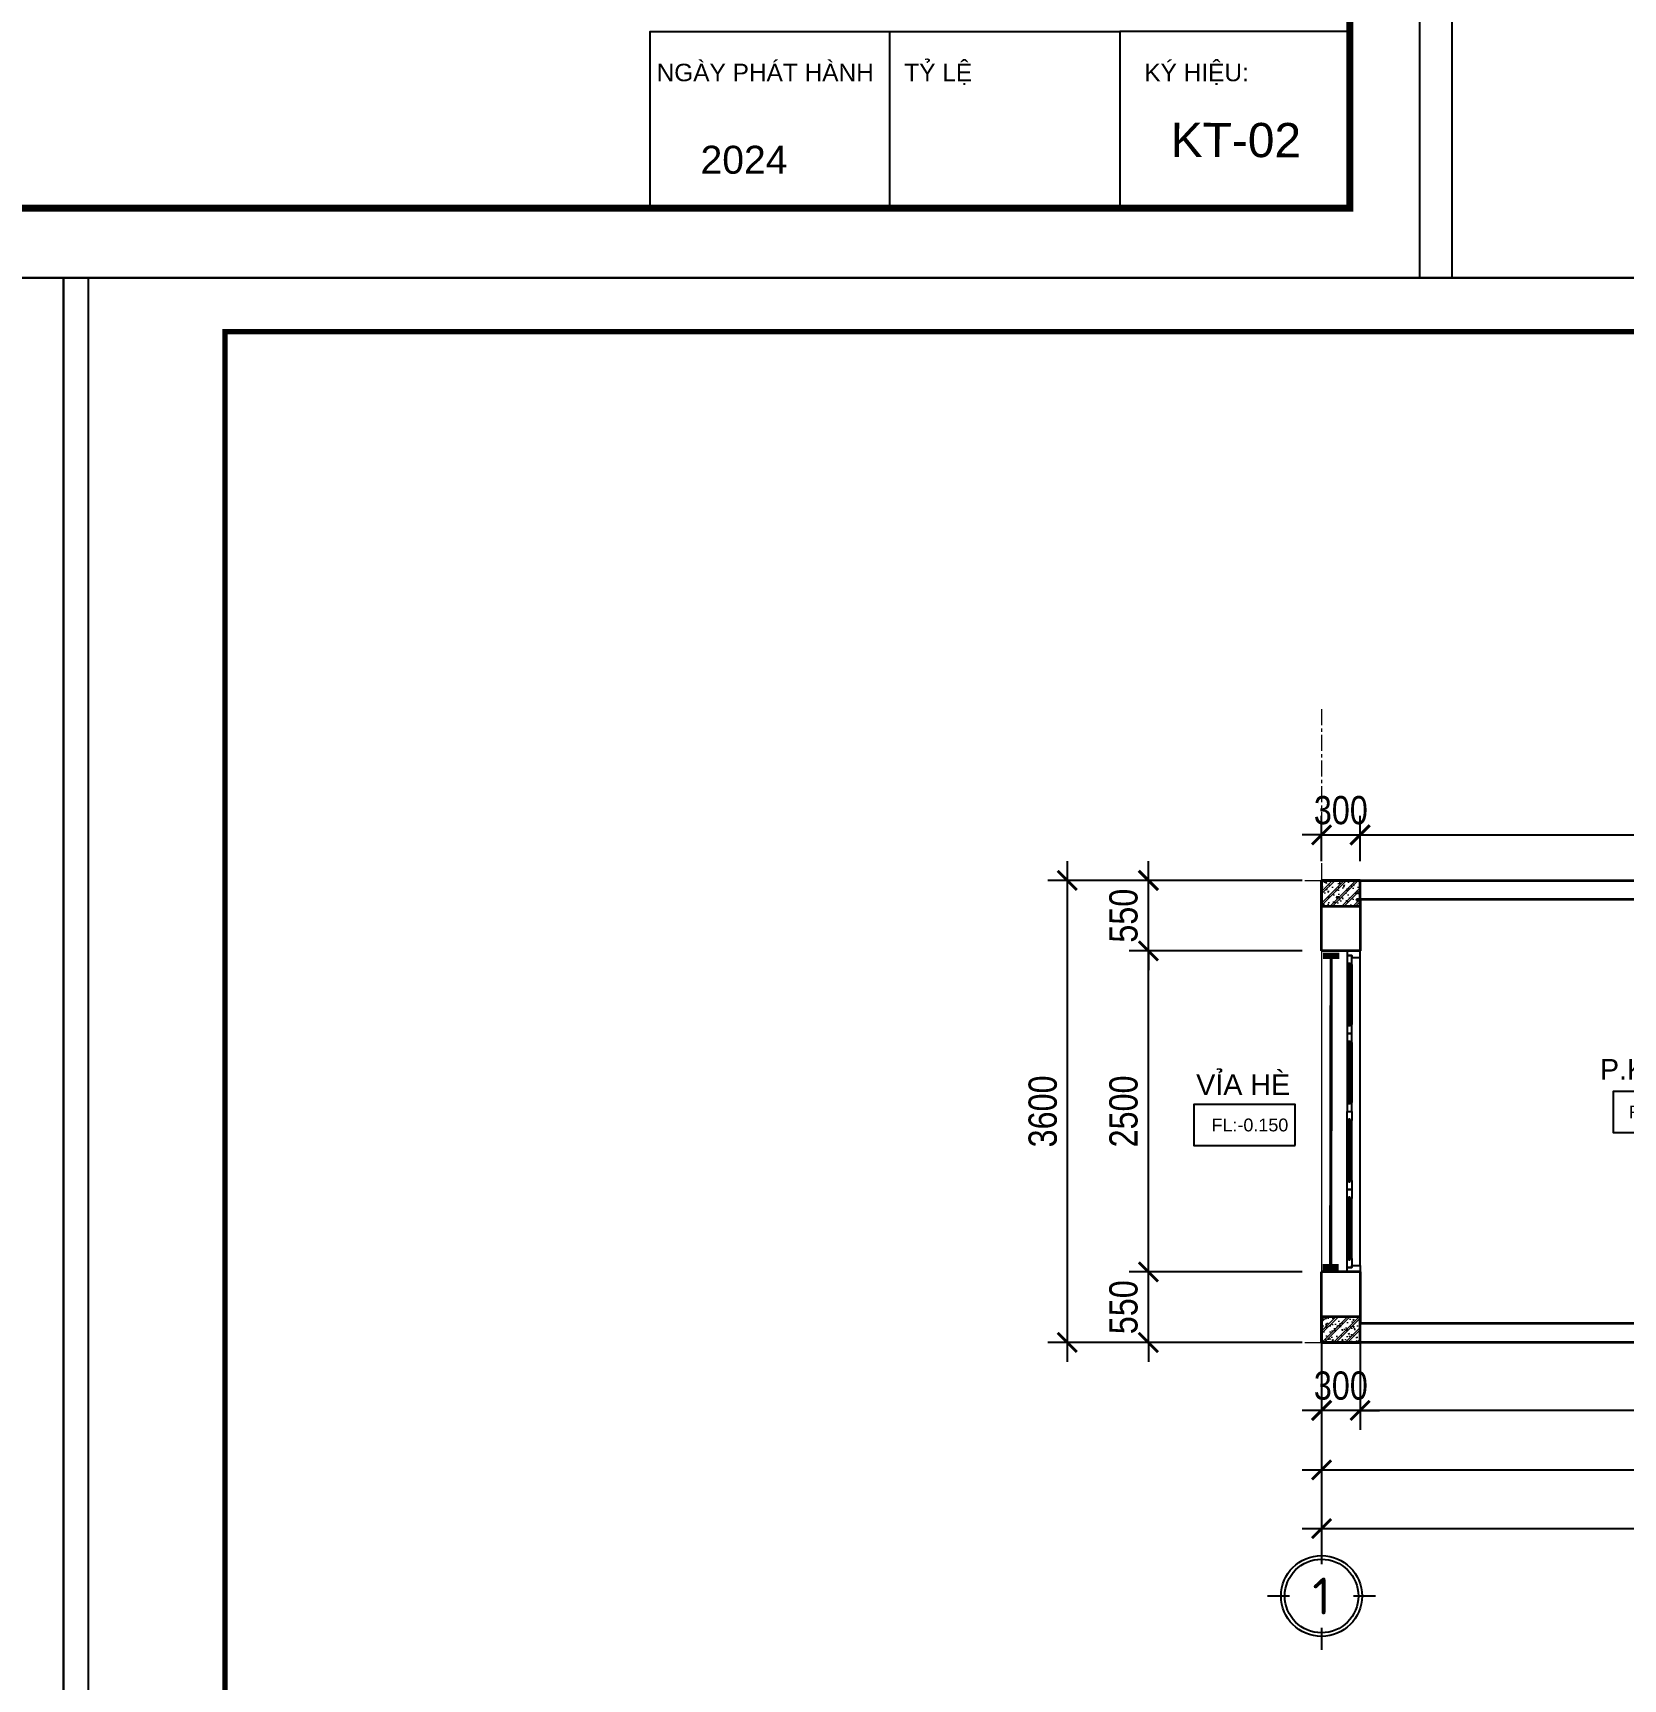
# Model space of a CAD drawing. Header units: inches. Extents: x 236662 to 497023, y -248575 to 81795.
# Drawn here: x 317424 to 329811, y -14415 to -1591 of the extents above; entities that cross this region are included whole.
import ezdxf
from ezdxf.enums import TextEntityAlignment as Align

# ---------------------------------------------------------------- set-up
doc = ezdxf.new("R2010")
doc.units = ezdxf.units.IN
doc.header["$LTSCALE"] = 10
doc.header["$MEASUREMENT"] = 0
doc.linetypes.add('CENTER', pattern=[2, 1.25, -0.25, 0.25, -0.25])
doc.linetypes.add('DASHED2', pattern=[0.375, 0.25, -0.125])
for name, color, linetype in [('01. HP_TEXT', 9, 'Continuous'), ('04. HP_CUA', 153, 'Continuous'), ('07. HP_KY HIEU @ 1', 43, 'Continuous'), ('08. HP_DIM', 118, 'Continuous'), ('TEXT', 2, 'Continuous')]:
    doc.layers.add(name, color=color, linetype=linetype)
for name, color, linetype, lineweight in [('02. HP_BE TONG', 1, 'Continuous', 35), ('03. HP_TUONG', 2, 'Continuous', 35), ('05. HP_TRUC', 251, 'CENTER', 5), ('06. HP_THAY 1', 134, 'Continuous', 15), ('06. HP_THAY 2', 147, 'Continuous', 13), ('09_HP_HATCH', 8, 'Continuous', 5)]:
    doc.layers.add(name, color=color, linetype=linetype, lineweight=lineweight)
doc.layers.add('Tpl_Bound', color=1, linetype='Continuous', plot=False)
doc.styles.add('BAOANNOTE', font='arial.ttf', dxfattribs={"width": 0.8})
doc.styles.add('ISOCP50', font='isocpeur.ttf')
doc.styles.get("Standard").update_dxf_attribs({"font": 'arial.ttf'})
doc.styles.add('TA1', font='arial.ttf')
doc.styles.add('TEXT (none)', font='arial.ttf')
doc.styles.add('text2', font='VHELVCN.TTF')
doc.dimstyles.new('AL-100', dxfattribs={"dimtxt": 220, "dimasz": 150, "dimexe": 150, "dimexo": 150, "dimgap": 80, "dimtad": 1, "dimdec": 0, "dimzin": 9, "dimtxsty": 'text2', "dimblk": 'ARCHTICK', "dimcen": 1, "dimdle": 150, "dimclrd": 256, "dimclre": 256, "dimclrt": 7, "dimadec": 0, "dimazin": 0, "dimtfac": 1, "dimtdec": 0, "dimtix": 1, "dimtmove": 2, "dimatfit": 3, "dimldrblk": 'ARCHTICK', "dimfxl": 1, "dimtolj": 1, "dimtzin": 0, "dimlwd": -1, "dimlwe": -1, "dimarcsym": 0})

# ---------------------------------------------------------------- blocks, each defined once
blk = doc.blocks.new('KHUNG TEN A-3')
at = {"layer": '01. HP_TEXT'}
for points in [[(365, 5), (365, 17.61), (398.56, 17.61), (398.56, 5)], [(398.56, 5), (382.12, 5), (382.12, 17.61), (398.56, 17.61)], [(398.56, 5), (415, 5), (415, 17.61), (398.56, 17.61)]]:
    blk.add_lwpolyline(points, close=True, dxfattribs=at)
at = {"layer": '02. HP_BE TONG', "color": 1, "const_width": 0.5}
blk.add_lwpolyline([(15, 5), (415, 5), (415, 292), (15, 292)], close=True, dxfattribs=at)
at = {"layer": '06. HP_THAY 1'}
blk.add_lwpolyline([(0, 297), (420, 297), (420, 0), (0, 0)], close=True, dxfattribs=at)
at = {"layer": 'Defpoints'}
blk.add_lwpolyline([(0, 0), (420, 0), (420, 297), (0, 297)], close=True, dxfattribs=at)
at = {"layer": '01. HP_TEXT', "color": 7, "style": 'TA1'}
for s, height, p in [('NGÀY PHÁT HÀNH', 1.25, (365.46, 14.06)), ('TỶ LỆ', 1.25, (383.16, 14.06)), ('KÝ HIỆU:', 1.25, (400.31, 14.06)), ('2024', 2, (368.6, 7.45))]:
    blk.add_text(s, height=height, dxfattribs=at).set_placement(p)
blk = doc.blocks.new('_ArchTick')
at = {"color": 0, "linetype": 'ByBlock', "const_width": 0.15}
blk.add_lwpolyline([(-0.5, -0.5), (0.5, 0.5)], dxfattribs=at)
blk = doc.blocks.new('*D915')
at = {"layer": '08. HP_DIM', "transparency": 16777216}
for p, q in [((327462, -11943), (327462, -13392)), ((342462, -11943), (342462, -13392)), ((327312, -13242), (342612, -13242))]:
    blk.add_line(p, q, dxfattribs=at)
at = {"layer": 'Defpoints', "color": 0, "transparency": 16777216}
for p in [(327462, -11793), (342462, -11793), (342462, -13242)]:
    blk.add_point(p, dxfattribs=at)
at = {"layer": '08. HP_DIM', "transparency": 16777216, "xscale": 150, "yscale": 150, "zscale": 150, "rotation": 180}
blk.add_blockref('_ArchTick', (327462, -13242), dxfattribs=at)
at = {"layer": '08. HP_DIM', "transparency": 16777216, "xscale": 150, "yscale": 150, "zscale": 150}
blk.add_blockref('_ArchTick', (342462, -13242), dxfattribs=at)
at = {"layer": '08. HP_DIM', "color": 7, "transparency": 16777216, "insert": (334462, -13050), "char_height": 220, "attachment_point": 5, "style": 'text2'}
blk.add_mtext('\\A1;15000', dxfattribs=at)
blk = doc.blocks.new('Level mark - Plan 2')
blk.add_lwpolyline([(12.53, 0.4), (12.53, 3.6), (4.64, 3.6), (4.64, 0.4)], close=True)
at = {"style": 'BAOANNOTE', "flags": 8}
blk.add_attdef('FL%%P0.000', text='', height=2, dxfattribs=at).set_placement((9, 2), align=Align.MIDDLE_CENTER)
blk = doc.blocks.new('grid test1')
at = {"ltscale": 20}
for p, q in [((0, 440), (0, 260)), ((-260, 0), (-440, 0)), ((440, 0), (260, 0)), ((0, -260), (0, -440))]:
    blk.add_line(p, q, dxfattribs=at)
at = {"color": 251, "ltscale": 20, "true_color": 0x636466}
for radius in [330, 300]:
    blk.add_circle((0, 0), radius, dxfattribs=at)
at = {"layer": '01. HP_TEXT', "color": 2, "ltscale": 20, "true_color": 0xf1eb1f, "style": 'ISOCP50'}
blk.add_attdef('GRID', text='', height=300, dxfattribs=at).set_placement((-37, 0), align=Align.MIDDLE_CENTER)
blk = doc.blocks.new('zcsadsdasd3')
at = {"layer": '05. HP_TRUC', "ltscale": 10}
for p, q in [((-15000, 4933), (-15000, -1554)), ((-15930, 3600), (1239, 3600)), ((-15930, 0), (1239, 0))]:
    blk.add_line(p, q, dxfattribs=at)
at = {"layer": '07. HP_KY HIEU @ 1', "ltscale": 20}
ref = blk.add_blockref('grid test1', (-15000, -1975), dxfattribs=dict(at, xscale=0.9555000001564621, yscale=0.9555000001564621, zscale=0.9555000001564621))
ref.add_attrib('GRID', '1', dxfattribs={"layer": 'TEXT', "ltscale": 20, "height": 287, "style": 'ISOCP50'}).set_placement((-15000, -1975), align=Align.MIDDLE_CENTER)
blk = doc.blocks.new('*D897')
at = {"layer": '08. HP_DIM', "transparency": 16777216}
for p, q in [((327762, -11743), (327762, -12472)), ((332812, -11793), (332812, -12472)), ((332962, -12322), (327612, -12322))]:
    blk.add_line(p, q, dxfattribs=at)
at = {"layer": 'Defpoints', "color": 0, "transparency": 16777216}
for p in [(327762, -11593, 6), (332812, -11643, 6), (327762, -12322)]:
    blk.add_point(p, dxfattribs=at)
at = {"layer": '08. HP_DIM', "transparency": 16777216, "xscale": 150, "yscale": 150, "zscale": 150, "rotation": 180}
blk.add_blockref('_ArchTick', (327762, -12322), dxfattribs=at)
at = {"layer": '08. HP_DIM', "transparency": 16777216, "xscale": 150, "yscale": 150, "zscale": 150}
blk.add_blockref('_ArchTick', (332812, -12322), dxfattribs=at)
at = {"layer": '08. HP_DIM', "color": 7, "transparency": 16777216, "insert": (330287, -12130), "char_height": 220, "attachment_point": 5, "style": 'text2'}
blk.add_mtext('\\A1;5050', dxfattribs=at)
blk = doc.blocks.new('*D898')
at = {"layer": '08. HP_DIM', "transparency": 16777216}
for p, q in [((327462, -11743), (327462, -12472)), ((327762, -11743), (327762, -12472)), ((327462, -12322), (327312, -12322)), ((327762, -12322), (327462, -12322)), ((327762, -12322), (327912, -12322))]:
    blk.add_line(p, q, dxfattribs=at)
at = {"layer": 'Defpoints', "color": 0, "transparency": 16777216}
for p in [(327462, -11593, 6), (327762, -11593, 6), (327462, -12322)]:
    blk.add_point(p, dxfattribs=at)
at = {"layer": '08. HP_DIM', "transparency": 16777216, "xscale": 150, "yscale": 150, "zscale": 150}
blk.add_blockref('_ArchTick', (327462, -12322), dxfattribs=at)
at = {"layer": '08. HP_DIM', "transparency": 16777216, "xscale": 150, "yscale": 150, "zscale": 150, "rotation": 180}
blk.add_blockref('_ArchTick', (327762, -12322), dxfattribs=at)
at = {"layer": '08. HP_DIM', "color": 7, "transparency": 16777216, "insert": (327612, -12130), "char_height": 220, "attachment_point": 5, "style": 'text2'}
blk.add_mtext('\\A1;300', dxfattribs=at)
blk = doc.blocks.new('*D1343')
at = {"layer": '08. HP_DIM', "transparency": 16777216}
for p, q in [((-15000, -3756), (-15000, -4742)), ((-9550, -3756), (-9550, -4742)), ((-15150, -4592), (-9400, -4592))]:
    blk.add_line(p, q, dxfattribs=at)
at = {"layer": 'Defpoints', "color": 0, "transparency": 16777216}
for p in [(-15000, -3606), (-9550, -3606), (-9550, -4592)]:
    blk.add_point(p, dxfattribs=at)
at = {"layer": '08. HP_DIM', "transparency": 16777216, "xscale": 150, "yscale": 150, "zscale": 150, "rotation": 180}
blk.add_blockref('_ArchTick', (-15000, -4592), dxfattribs=at)
at = {"layer": '08. HP_DIM', "transparency": 16777216, "xscale": 150, "yscale": 150, "zscale": 150}
blk.add_blockref('_ArchTick', (-9550, -4592), dxfattribs=at)
at = {"layer": '08. HP_DIM', "color": 7, "transparency": 16777216, "insert": (-12275, -4402), "char_height": 220, "attachment_point": 5, "style": 'text2'}
blk.add_mtext('\\A1;5450', dxfattribs=at)
blk = doc.blocks.new('*D1346')
at = {"layer": '08. HP_DIM', "transparency": 16777216}
for p, q in [((-15000, -3750), (-15000, -5199)), ((0, -3750), (0, -5199)), ((-15150, -5049), (150, -5049))]:
    blk.add_line(p, q, dxfattribs=at)
at = {"layer": 'Defpoints', "color": 0, "transparency": 16777216}
for p in [(-15000, -3600), (0, -3600), (0, -5049)]:
    blk.add_point(p, dxfattribs=at)
at = {"layer": '08. HP_DIM', "transparency": 16777216, "xscale": 150, "yscale": 150, "zscale": 150, "rotation": 180}
blk.add_blockref('_ArchTick', (-15000, -5049), dxfattribs=at)
at = {"layer": '08. HP_DIM', "transparency": 16777216, "xscale": 150, "yscale": 150, "zscale": 150}
blk.add_blockref('_ArchTick', (0, -5049), dxfattribs=at)
at = {"layer": '08. HP_DIM', "color": 7, "transparency": 16777216, "insert": (-8000, -4857), "char_height": 220, "attachment_point": 5, "style": 'text2'}
blk.add_mtext('\\A1;15000', dxfattribs=at)
blk = doc.blocks.new('COT')
at = {"layer": '09_HP_HATCH'}
h = blk.add_hatch(dxfattribs=at)
h.set_pattern_fill('CHAU-01', color=256, scale=15, pattern_type=2)
h.set_pattern_definition([(50, (-55276.965, -37444.2), (107.58903, -9.41282), [11.25, -123.75]), (355, (-55276.97, -37444.2), (-20.8127, 112.82882), [9, -99]), (100.4514, (-55268, -37444.99), (86.7764, 103.41593), [9.56103, -105.17132]), (46.1842, (-55276.97, -37414.2), (160.08616, -24.82785), [16.875, -185.625]), (96.6356, (-55263.62, -37416.27), (140.1994, 146.11768), [14.34154, -157.75695]), (351.1842, (-55276.97, -37414.2), (140.1993, 146.1178), [13.5, -148.5]), (21, (-55261.965, -37421.7), (89.53606, -60.39283), [11.25, -123.75]), (326, (-55261.97, -37421.7), (36.4973, 108.7725), [9, -99]), (71.4514, (-55254.5, -37426.73), (126.0334, 48.37957), [9.56103, -105.17132]), (37.5, (-55276.965, -37444.2), (1.823978, 49.934078), [0, -97.8, 0, -100.5, 0, -99.375]), (7.5, (-55276.965, -37444.2), (39.46043, 59.161757), [0, -57.3, 0, -95.55, 0, -37.875]), (327.5, (-55310.415, -37444.2), (80.073365, -3.38323), [0, -37.5, 0, -117, 0, -155.25]), (317.5, (-55325.415, -37444.2), (87.477925, 15.01575), [0, -48.75, 0, -77.7, 0, -110.25]), (45, (-55276.965, -37444.2), (-45.07806, 45.07806), []), (45, (-55276.965, -37425.827), (-45.07806, 45.07806), [])])
h.paths.add_polyline_path([(0, -200), (300, -200), (300, 0), (0, 0)])
at = {"layer": '02. HP_BE TONG'}
blk.add_lwpolyline([(0, -200), (300, -200), (300, 0), (0, 0)], close=True, dxfattribs=at)
blk = doc.blocks.new('ádasdwdczxzc')
at = {"layer": '03. HP_TUONG'}
for p in [(-15000, 3600), (-15000, 200)]:
    blk.add_blockref('COT', p, dxfattribs=at)
blk = doc.blocks.new('*D1347')
at = {"layer": '08. HP_DIM', "transparency": 16777216}
for p, q in [((-16981, 150), (-16981, -3750)), ((-15150, 0), (-17131, 0)), ((-15150, -3600), (-17131, -3600))]:
    blk.add_line(p, q, dxfattribs=at)
at = {"layer": 'Defpoints', "color": 0, "transparency": 16777216}
for p in [(-15000, 0, 6), (-16981, -3600), (-15000, -3600, 6)]:
    blk.add_point(p, dxfattribs=at)
at = {"layer": '08. HP_DIM', "transparency": 16777216, "xscale": 150, "yscale": 150, "zscale": 150}
for p, rotation in [((-16981, 0), 90), ((-16981, -3600), 270)]:
    blk.add_blockref('_ArchTick', p, dxfattribs=dict(at, rotation=rotation))
at = {"layer": '08. HP_DIM', "color": 7, "transparency": 16777216, "insert": (-17171, -1800), "char_height": 220, "attachment_point": 5, "rotation": 90, "style": 'text2'}
blk.add_mtext('\\A1;3600', dxfattribs=at)
blk = doc.blocks.new('*U284')
for p, q in [((50, 0), (2450, 0)), ((105, 100), (572.5, 100)), ((105, 65), (572.5, 65)), ((712.5, 100), (1180, 100)), ((712.5, 65), (1180, 65)), ((1787.5, 100), (1320, 100)), ((1787.5, 65), (1320, 65)), ((2395, 100), (1927.5, 100)), ((2395, 65), (1927.5, 65))]:
    blk.add_line(p, q)
for points in [[(50, 65), (50, 0), (0, 0), (0, 100), (35, 100), (35, 65)], [(95, 78.5), (105, 78.5), (105, 65), (35, 65), (35, 100), (105, 100), (105, 86.5), (95, 86.5)], [(642.5, 65), (572.5, 65), (572.5, 78.5), (582.5, 78.5), (582.5, 86.5), (572.5, 86.5), (572.5, 100), (642.5, 100)], [(702.5, 78.5), (712.5, 78.5), (712.5, 65), (642.5, 65), (642.5, 100), (712.5, 100), (712.5, 86.5), (702.5, 86.5)], [(1250, 65), (1180, 65), (1180, 78.5), (1190, 78.5), (1190, 86.5), (1180, 86.5), (1180, 100), (1250, 100)], [(1250, 65), (1320, 65), (1320, 78.5), (1310, 78.5), (1310, 86.5), (1320, 86.5), (1320, 100), (1250, 100)], [(1797.5, 78.5), (1787.5, 78.5), (1787.5, 65), (1857.5, 65), (1857.5, 100), (1787.5, 100), (1787.5, 86.5), (1797.5, 86.5)], [(1857.5, 65), (1927.5, 65), (1927.5, 78.5), (1917.5, 78.5), (1917.5, 86.5), (1927.5, 86.5), (1927.5, 100), (1857.5, 100)], [(2405, 78.5), (2395, 78.5), (2395, 65), (2465, 65), (2465, 100), (2395, 100), (2395, 86.5), (2405, 86.5)], [(2450, 65), (2450, 0), (2500, 0), (2500, 100), (2465, 100), (2465, 65)]]:
    blk.add_lwpolyline(points, close=True)
at = {"color": 8}
for points in [[(95, 86.5), (95, 78.5), (582.5, 78.5), (582.5, 86.5)], [(702.5, 86.5), (702.5, 78.5), (1190, 78.5), (1190, 86.5)], [(1797.5, 86.5), (1797.5, 78.5), (1310, 78.5), (1310, 86.5)], [(2405, 86.5), (2405, 78.5), (1917.5, 78.5), (1917.5, 86.5)]]:
    blk.add_lwpolyline(points, close=True, dxfattribs=at)
blk = doc.blocks.new('CUATNAG1')
at = {"layer": '04. HP_CUA', "const_width": 25}
for points in [[(-14975, 3000), (-14875, 3000), (-14875, 3025), (-14975, 3025)], [(-14979, 575), (-14879, 575), (-14879, 600), (-14979, 600)]]:
    blk.add_lwpolyline(points, close=True, dxfattribs=at)
at = {"layer": '04. HP_CUA', "linetype": 'DASHED2', "ltscale": 50, "const_width": 25}
blk.add_lwpolyline([(-14925, 3000), (-14929, 600)], dxfattribs=at)
at = {"layer": '04. HP_CUA', "rotation": 90}
blk.add_blockref('*U284', (-14700, 550), dxfattribs=at)
blk = doc.blocks.new('*D980')
at = {"layer": '08. HP_DIM', "transparency": 16777216}
for p, q in [((326113, -11243), (326113, -11093)), ((327312, -11243), (325963, -11243)), ((326113, -11793), (326113, -11243)), ((327312, -11793), (325963, -11793)), ((326113, -11793), (326113, -11943))]:
    blk.add_line(p, q, dxfattribs=at)
at = {"layer": 'Defpoints', "color": 0, "transparency": 16777216}
for p in [(326113, -11243), (327462, -11243, -312), (327462, -11793, -312)]:
    blk.add_point(p, dxfattribs=at)
at = {"layer": '08. HP_DIM', "transparency": 16777216, "xscale": 150, "yscale": 150, "zscale": 150}
for p, rotation in [((326113, -11243), 270), ((326113, -11793), 90)]:
    blk.add_blockref('_ArchTick', p, dxfattribs=dict(at, rotation=rotation))
at = {"layer": '08. HP_DIM', "color": 7, "transparency": 16777216, "insert": (325920, -11518), "char_height": 220, "attachment_point": 5, "rotation": 90, "style": 'text2'}
blk.add_mtext('\\A1;550', dxfattribs=at)
blk = doc.blocks.new('*D981')
at = {"layer": '08. HP_DIM', "transparency": 16777216}
for p, q in [((326113, -11393), (326113, -8593)), ((327312, -8743), (325963, -8743)), ((327312, -11243), (325963, -11243))]:
    blk.add_line(p, q, dxfattribs=at)
at = {"layer": 'Defpoints', "color": 0, "transparency": 16777216}
for p in [(326113, -8743), (327462, -8743, -312), (327462, -11243, -312)]:
    blk.add_point(p, dxfattribs=at)
at = {"layer": '08. HP_DIM', "transparency": 16777216, "xscale": 150, "yscale": 150, "zscale": 150}
for p, rotation in [((326113, -8743), 90), ((326113, -11243), 270)]:
    blk.add_blockref('_ArchTick', p, dxfattribs=dict(at, rotation=rotation))
at = {"layer": '08. HP_DIM', "color": 7, "transparency": 16777216, "insert": (325920, -9993), "char_height": 220, "attachment_point": 5, "rotation": 90, "style": 'text2'}
blk.add_mtext('\\A1;2500', dxfattribs=at)
blk = doc.blocks.new('*D982')
at = {"layer": '08. HP_DIM', "transparency": 16777216}
for p, q in [((326113, -8193), (326113, -8043)), ((327312, -8193), (325963, -8193)), ((326113, -8743), (326113, -8193)), ((327312, -8743), (325963, -8743)), ((326113, -8743), (326113, -8893))]:
    blk.add_line(p, q, dxfattribs=at)
at = {"layer": 'Defpoints', "color": 0, "transparency": 16777216}
for p in [(326113, -8193), (327462, -8193, -312), (327462, -8743, -312)]:
    blk.add_point(p, dxfattribs=at)
at = {"layer": '08. HP_DIM', "transparency": 16777216, "xscale": 150, "yscale": 150, "zscale": 150}
for p, rotation in [((326113, -8193), 270), ((326113, -8743), 90)]:
    blk.add_blockref('_ArchTick', p, dxfattribs=dict(at, rotation=rotation))
at = {"layer": '08. HP_DIM', "color": 7, "transparency": 16777216, "insert": (325920, -8468), "char_height": 220, "attachment_point": 5, "rotation": 90, "style": 'text2'}
blk.add_mtext('\\A1;550', dxfattribs=at)
blk = doc.blocks.new('*D983')
at = {"layer": '08. HP_DIM', "transparency": 16777216}
for p, q in [((327462, -8043), (327462, -7689)), ((327762, -8043), (327762, -7689)), ((327462, -7839), (327312, -7839)), ((327462, -7839), (327762, -7839)), ((327762, -7839), (327912, -7839))]:
    blk.add_line(p, q, dxfattribs=at)
at = {"layer": 'Defpoints', "color": 0, "transparency": 16777216}
for p in [(327762, -7839), (327462, -8193, -312), (327762, -8193, -312)]:
    blk.add_point(p, dxfattribs=at)
at = {"layer": '08. HP_DIM', "transparency": 16777216, "xscale": 150, "yscale": 150, "zscale": 150}
blk.add_blockref('_ArchTick', (327462, -7839), dxfattribs=at)
at = {"layer": '08. HP_DIM', "transparency": 16777216, "xscale": 150, "yscale": 150, "zscale": 150, "rotation": 180}
blk.add_blockref('_ArchTick', (327762, -7839), dxfattribs=at)
at = {"layer": '08. HP_DIM', "color": 7, "transparency": 16777216, "insert": (327612, -7647), "char_height": 220, "attachment_point": 5, "style": 'text2'}
blk.add_mtext('\\A1;300', dxfattribs=at)
blk = doc.blocks.new('*D984')
at = {"layer": '08. HP_DIM', "transparency": 16777216}
for p, q in [((327762, -8043), (327762, -7689)), ((332812, -8193), (332812, -7689)), ((327612, -7839), (332962, -7839))]:
    blk.add_line(p, q, dxfattribs=at)
at = {"layer": 'Defpoints', "color": 0, "transparency": 16777216}
for p in [(332812, -7839), (327762, -8193, -312), (332812, -8343, -312)]:
    blk.add_point(p, dxfattribs=at)
at = {"layer": '08. HP_DIM', "transparency": 16777216, "xscale": 150, "yscale": 150, "zscale": 150, "rotation": 180}
blk.add_blockref('_ArchTick', (327762, -7839), dxfattribs=at)
at = {"layer": '08. HP_DIM', "transparency": 16777216, "xscale": 150, "yscale": 150, "zscale": 150}
blk.add_blockref('_ArchTick', (332812, -7839), dxfattribs=at)
at = {"layer": '08. HP_DIM', "color": 7, "transparency": 16777216, "insert": (330287, -7647), "char_height": 220, "attachment_point": 5, "style": 'text2'}
blk.add_mtext('\\A1;5050', dxfattribs=at)
blk = doc.blocks.new('mb tang 1')
at = {"layer": '03. HP_TUONG'}
for p, q in [((-14700, -550), (-15000, -550)), ((-14700, -3050), (-15000, -3050))]:
    blk.add_line(p, q, dxfattribs=at)
for points in [[(-15000, -550), (-15000, 0), (0, 0), (0, -3600), (-15000, -3600), (-15000, -3050)], [(-14700, -3050), (-14700, -3450), (-150, -3450), (-150, -150), (-14700, -150), (-14700, -550)]]:
    blk.add_lwpolyline(points, dxfattribs=at)
at = {"layer": '06. HP_THAY 2'}
blk.add_lwpolyline([(-14700, -550), (-15000, -550), (-15000, -3050), (-14700, -3050)], close=True, dxfattribs=at)
ref = blk.add_blockref('Level mark - Plan 2', (-13193.3, -2003.9), dxfattribs=dict(xscale=100, yscale=100, zscale=100))
ref.add_attrib('FL%%P0.000', 'FL:%%P0.000', dxfattribs={"height": 100, "style": 'BAOANNOTE'}).set_placement((-12293.3, -1803.9), align=Align.MIDDLE_CENTER)
at = {"layer": '08. HP_DIM'}
blk.add_blockref('ádasdwdczxzc', (0, -3600), dxfattribs=at)
at = {"layer": '01. HP_TEXT', "style": 'TEXT (none)'}
blk.add_text('P.KHÁCH ', height=159.88, dxfattribs=at).set_placement((-12831.3, -1551.7))
at = {"layer": '08. HP_DIM'}
dim = blk.add_linear_dim(base=(-16981.5, -3600, -6.3), p1=(-15000, 0), p2=(-15000, -3600), angle=90, dimstyle='AL-100', dxfattribs=at)
dim.commit()
dim.dimension.update_dxf_attribs({"geometry": '*D1347', "text_midpoint": (-17171.5, -1800, -6.3)})
dim = blk.add_linear_dim(base=(0, -5049.1), p1=(-15000, -3600), p2=(0, -3600), dimstyle='AL-100', dxfattribs=at)
dim.commit()
dim.dimension.update_dxf_attribs({"geometry": '*D1346', "text_midpoint": (-8000, -4856.8), "dimtype": 160})
dim = blk.add_linear_dim(base=(-9550, -4592.1), p1=(-15000, -3605.9), p2=(-9550, -3605.9), dimstyle='AL-100', dxfattribs=at)
dim.commit()
dim.dimension.update_dxf_attribs({"geometry": '*D1343', "text_midpoint": (-12275, -4402.1)})

msp = doc.modelspace()

# ---------------------------------------------------------------- linework, layer by layer
at = {"layer": 'Tpl_Bound', "color": 1}
for points in [[(282444.6, -3500.1), (282444.6, 28874.9), (328476.9, 28874.9), (328476.9, -3500.1)], [(282444.6, -28403.8), (282444.6, -3500.1), (317854, -3500.1), (317854, -28403.8)], [(317662, -28403.8), (317662, -3500.1), (353071.4, -3500.1), (353071.4, -28403.8)]]:
    msp.add_lwpolyline(points, close=True, dxfattribs=at)

# ---------------------------------------------------------------- block references
at = {"color": 1}
for p, xscale, yscale, zscale in [((282444.6, -3500.1), 109.0065129723866, 109.0065129723866, 109.0065129723866), ((282444.6, -28403.8, 10.3), 83.85096877510341, 83.85096877510341, 83.85096877510341), ((317662, -28403.8, 10.3), 83.85096877510341, 83.85096877510341, 83.85096877510341)]:
    msp.add_blockref('KHUNG TEN A-3', p, dxfattribs=dict(at, xscale=xscale, yscale=yscale, zscale=zscale))
msp.add_blockref('mb tang 1', (342461.9, -8192.8, 6.3))
ref = msp.add_blockref('Level mark - Plan 2', (326003.8, -10298.3, 6.3), dxfattribs=dict(xscale=100, yscale=100, zscale=100))
ref.add_attrib('FL%%P0.000', 'FL:-0.150', dxfattribs={"height": 100, "style": 'BAOANNOTE'}).set_placement((326903.8, -10098.3, 6.3), align=Align.MIDDLE_CENTER)
at = {"layer": '08. HP_DIM'}
for name in ['zcsadsdasd3', 'CUATNAG1']:
    msp.add_blockref(name, (342461.9, -11792.8, 6.3), dxfattribs=at)

# ---------------------------------------------------------------- texts
at = {"insert": (326287.5, -2290.9), "char_height": 266.85, "attachment_point": 1, "rotation": 359.89856}
msp.add_mtext_dynamic_manual_height_columns('KT-02', width=1044.005, gutter_width=6.99, heights=[0], dxfattribs=at)
at = {"layer": '01. HP_TEXT', "style": 'TEXT (none)'}
msp.add_text('VỈA HÈ', height=159.88, dxfattribs=at).set_placement((326485.4, -9864.4, 6.3))

# ---------------------------------------------------------------- dimensions: what is measured, and where the dimension line sits
at = {"layer": '08. HP_DIM'}
for base, p1, p2, picture, middle in [((327761.9, -7838.9, 318.6), (327461.9, -8192.8, 6.3), (327761.9, -8192.8, 6.3), '*D983', (327611.9, -7646.5, 318.6)), ((332811.9, -7838.9, 318.6), (327761.9, -8192.8, 6.3), (332811.9, -8342.8, 6.3), '*D984', (330286.9, -7646.5, 318.6)), ((327461.9, -12321.9), (327761.9, -11592.8, 6.3), (327461.9, -11592.8, 6.3), '*D898', (327611.9, -12129.5)), ((327761.9, -12321.9), (332811.9, -11642.8, 6.3), (327761.9, -11592.8, 6.3), '*D897', (330286.9, -12129.5))]:
    dim = msp.add_linear_dim(base=base, p1=p1, p2=p2, dimstyle='AL-100', dxfattribs=at)
    dim.commit()
    dim.dimension.update_dxf_attribs({"geometry": picture, "text_midpoint": middle})
for base, p1, p2, picture, middle in [((326112.5, -8192.8, 318.6), (327461.9, -8742.8, 6.3), (327461.9, -8192.8, 6.3), '*D982', (325920.2, -8467.8, 318.6)), ((326112.5, -8742.8, 318.6), (327461.9, -11242.8, 6.3), (327461.9, -8742.8, 6.3), '*D981', (325920.2, -9992.8, 318.6)), ((326112.5, -11242.8, 318.6), (327461.9, -11792.8, 6.3), (327461.9, -11242.8, 6.3), '*D980', (325920.2, -11517.8, 318.6))]:
    dim = msp.add_linear_dim(base=base, p1=p1, p2=p2, angle=90, dimstyle='AL-100', dxfattribs=at)
    dim.commit()
    dim.dimension.update_dxf_attribs({"geometry": picture, "text_midpoint": middle})
dim = msp.add_linear_dim(base=(342461.9, -13241.9, 6.3), p1=(327461.9, -11792.8, 6.3), p2=(342461.9, -11792.8, 6.3), dimstyle='AL-100', dxfattribs=at)
dim.commit()
dim.dimension.update_dxf_attribs({"geometry": '*D915', "text_midpoint": (334461.9, -13049.6, 6.3), "dimtype": 160})

doc.saveas('drawing.dxf')
